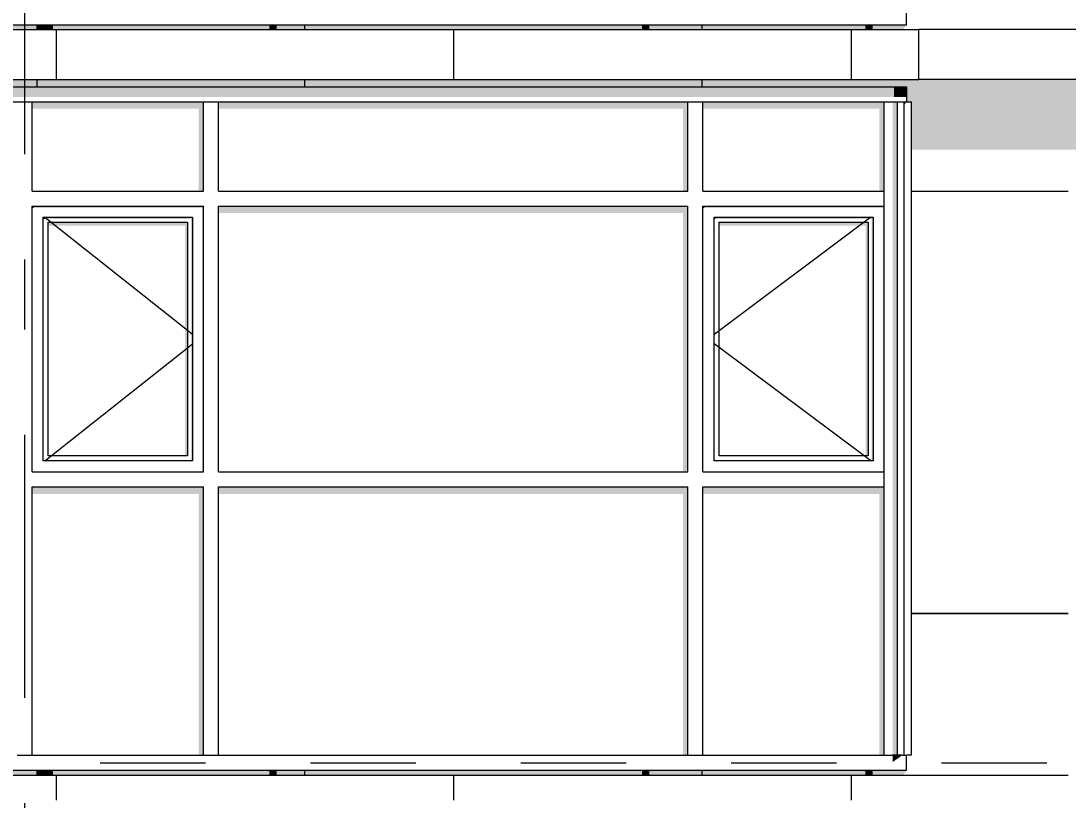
# Model space of a CAD drawing. Header units: millimetres. Extents: x 18162 to 7085488, y 72188 to 247925.
# Drawn here: x 5816994 to 5821209, y 109234 to 112369 of the extents above; entities that cross this region are included whole.
import ezdxf
from ezdxf.enums import TextEntityAlignment as Align

# ---------------------------------------------------------------- set-up
doc = ezdxf.new("R2010")
doc.units = ezdxf.units.MM
doc.header["$MEASUREMENT"] = 0
doc.linetypes.add('Dashed', pattern=[423.333333, 211.666667, -211.666667])
doc.linetypes.add('Double Dashed', pattern=[1093.611073, 529.166651, -211.666656, 141.111112, -211.666656])
for name, color, linetype in [('Finish - Wall', 7, 'Continuous'), ('Interior - Stair & Railing', 7, 'Continuous'), ('Structural - Bearing', 7, 'Continuous'), ('Structural - Grid', 7, 'Continuous')]:
    doc.layers.add(name, color=color, linetype=linetype)
doc.styles.add('GENERATED_STYLE_3', font='', dxfattribs={"width": 0.8})
doc.styles.get('GENERATED_STYLE_3').set_extended_font_data('ISOCPEUR MON')
doc.dimstyles.new('GENERATED_STYLE__19', dxfattribs={"dimtxt": 440.00001, "dimasz": 228, "dimexe": 0.18, "dimexo": 31028.935828, "dimgap": 0, "dimtad": 1, "dimdec": 0, "dimzin": 0, "dimdsep": 46, "dimtxsty": 'GENERATED_STYLE_3', "dimblk": 'ARROWHEAD_2', "dimblk1": 'ARROWHEAD_2', "dimblk2": 'ARROWHEAD_2', "dimcen": 0.09, "dimclrd": 13, "dimclre": 13, "dimclrt": 13, "dimadec": 0, "dimazin": 0, "dimtfac": 1, "dimtdec": 4, "dimtmove": 0, "dimatfit": 3, "dimfxl": 1, "dimtolj": 1, "dimtzin": 0, "dimarcsym": 0})
doc.dimstyles.new('GENERATED_STYLE__20', dxfattribs={"dimtxt": 440.00001, "dimasz": 228, "dimexe": 0.18, "dimexo": 31229.618294, "dimgap": 0, "dimtad": 1, "dimdec": 0, "dimzin": 0, "dimdsep": 46, "dimtxsty": 'GENERATED_STYLE_3', "dimblk": 'ARROWHEAD_2', "dimblk1": 'ARROWHEAD_2', "dimblk2": 'ARROWHEAD_2', "dimcen": 0.09, "dimclrd": 13, "dimclre": 13, "dimclrt": 13, "dimadec": 0, "dimazin": 0, "dimtfac": 1, "dimtdec": 4, "dimtmove": 0, "dimatfit": 3, "dimfxl": 1, "dimtolj": 1, "dimtzin": 0, "dimarcsym": 0})

# ---------------------------------------------------------------- blocks, each defined once
blk = doc.blocks.new('*X2343', base_point=(5785635.3, 106384.1))
at = {"layer": 'Structural - Bearing', "color": 8, "linetype": 'Continuous', "lineweight": 13}
for p, q in [((5818135.3, 112134.1), (5818135.3, 112104.1)), ((5819735.3, 112134.1), (5819735.3, 112104.1)), ((5820578.3, 111684.1), (5820835.3, 111684.1)), ((5820835.3, 111684.1), (5821208.8, 111684.1)), ((5820578.3, 109984.1), (5820835.3, 109984.1)), ((5820835.3, 109984.1), (5820578.3, 109984.1)), ((5821208.8, 109984.1), (5820835.3, 109984.1)), ((5820835.3, 109984.1), (5821208.8, 109984.1))]:
    blk.add_line(p, q, dxfattribs=at)
blk = doc.blocks.new('*X2345', base_point=(5785635.3, 106384.1))
at = {"layer": 'Structural - Bearing', "color": 8, "linetype": 'Continuous', "lineweight": 13}
blk.add_line((5818135.3, 109354.1), (5818135.3, 109334.1), dxfattribs=at)
blk = doc.blocks.new('*X2346', base_point=(5785635.3, 106384.1))
at = {"layer": 'Structural - Bearing', "color": 8, "linetype": 'Continuous', "lineweight": 13}
blk.add_line((5819735.3, 109354.1), (5819735.3, 109334.1), dxfattribs=at)
blk = doc.blocks.new('*X2483', base_point=(5785635.3, 106384.1))
at = {"layer": 'Structural - Bearing', "color": 8, "linetype": 'Continuous', "lineweight": 13}
blk.add_line((5818135.3, 112354.1), (5818135.3, 112334.1), dxfattribs=at)
blk = doc.blocks.new('*X2484', base_point=(5785635.3, 106384.1))
at = {"layer": 'Structural - Bearing', "color": 8, "linetype": 'Continuous', "lineweight": 13}
blk.add_line((5819735.3, 112354.1), (5819735.3, 112334.1), dxfattribs=at)
blk = doc.blocks.new('*X2493', base_point=(5785635.3, 106384.1))
at = {"layer": 'Structural - Bearing', "color": 7, "linetype": 'Continuous', "lineweight": 9}
for p, q in [((5817135.3, 112334.1), (5817135.3, 112134.1)), ((5818735.3, 112334.1), (5818735.3, 112134.1)), ((5820335.3, 112334.1), (5820335.3, 112134.1))]:
    blk.add_line(p, q, dxfattribs=at)
blk = doc.blocks.new('*X2519', base_point=(5785635.3, 106384.1))
at = {"layer": 'Structural - Bearing', "color": 8, "linetype": 'Continuous', "lineweight": 13}
for p, q in [((5817135.3, 109334.1), (5817135.3, 109234.1)), ((5818735.3, 109334.1), (5818735.3, 109234.1)), ((5820335.3, 109334.1), (5820335.3, 109234.1))]:
    blk.add_line(p, q, dxfattribs=at)
blk = doc.blocks.new('*D2594', base_point=(5785635.3, 106384.1))
at = {"color": 12, "linetype": 'Continuous', "lineweight": 35}
for p, q in [((5838328.4, 109420.7), (5838628.4, 109247.5)), ((5838328.4, 109220.7), (5838628.4, 109047.5))]:
    blk.add_line(p, q, dxfattribs=at)
at = {"color": 13, "linetype": 'Continuous', "lineweight": 13}
blk.add_line((5838478.4, 109134.1), (5838478.4, 109334.1), dxfattribs=at)
blk = doc.blocks.new('ARROWHEAD_2')
at = {"color": 0, "linetype": 'Continuous', "lineweight": 0}
for p, q in [((-0.378, -0.655), (0.378, 0.655)), ((0, 0), (-1, 0))]:
    blk.add_line(p, q, dxfattribs=at)
blk = doc.blocks.new('*D2595', base_point=(5785635.3, 106384.1))
at = {"color": 12, "linetype": 'Continuous', "lineweight": 35}
for p, q in [((5838328.4, 112220.7), (5838628.4, 112047.5)), ((5838328.4, 109420.7), (5838628.4, 109247.5))]:
    blk.add_line(p, q, dxfattribs=at)
at = {"color": 13, "linetype": 'Continuous', "lineweight": 13}
for p, q in [((5838703.4, 112134.1), (5837187.8, 112134.1)), ((5838478.4, 109334.1), (5838478.4, 112134.1)), ((5838703.4, 109334.1), (5837187.8, 109334.1)), ((5838478.4, 109134.1), (5838478.4, 109334.1))]:
    blk.add_line(p, q, dxfattribs=at)
at = {"color": 13, "lineweight": 13, "char_height": 440, "attachment_point": 7, "rotation": 90, "style": 'GENERATED_STYLE_3'}
for s, insert in [('\\A1;{\\pql;\\fISOCPEUR MON|b0|i0|c0|p0;\\W0.800000;2,800}', (5838605.9, 110549.6)), ('\\A1;{\\pql;\\fISOCPEUR MON|b0|i0|c0|p0;\\W0.800000;200}', (5838518.1, 109420.8))]:
    blk.add_mtext(s, dxfattribs=dict(at, insert=insert))
blk = doc.blocks.new('*D2596', base_point=(5785635.3, 106384.1))
at = {"color": 13, "linetype": 'Continuous', "lineweight": 13}
for p, q in [((5838478.4, 112334.1), (5838478.4, 115134.1)), ((5838703.4, 112334.1), (5837187.8, 112334.1)), ((5838478.4, 112134.1), (5838478.4, 112334.1))]:
    blk.add_line(p, q, dxfattribs=at)
at = {"color": 12, "linetype": 'Continuous', "lineweight": 35}
for p, q in [((5838328.4, 112420.7), (5838628.4, 112247.5)), ((5838328.4, 112220.7), (5838628.4, 112047.5))]:
    blk.add_line(p, q, dxfattribs=at)
blk = doc.blocks.new('*D2597', base_point=(5785635.3, 106384.1))
at = {"color": 12, "linetype": 'Continuous', "lineweight": 35}
for p, q in [((5838328.4, 115220.7), (5838628.4, 115047.5)), ((5838328.4, 112420.7), (5838628.4, 112247.5))]:
    blk.add_line(p, q, dxfattribs=at)
at = {"color": 13, "linetype": 'Continuous', "lineweight": 13}
for p, q in [((5838703.4, 115134.1), (5837187.8, 115134.1)), ((5838478.4, 112334.1), (5838478.4, 115134.1))]:
    blk.add_line(p, q, dxfattribs=at)
at = {"color": 13, "lineweight": 13, "char_height": 440, "attachment_point": 7, "rotation": 90, "style": 'GENERATED_STYLE_3'}
for s, insert in [('\\A1;{\\pql;\\fISOCPEUR MON|b0|i0|c0|p0;\\W0.800000;2,800}', (5838605.9, 113549.6)), ('\\A1;{\\pql;\\fISOCPEUR MON|b0|i0|c0|p0;\\W0.800000;200}', (5838518.1, 112420.8))]:
    blk.add_mtext(s, dxfattribs=dict(at, insert=insert))
blk = doc.blocks.new('Standard grid marker[376]_3', base_point=(5817008.8, 166384.1))
at = {"layer": 'Structural - Grid', "color": 13, "linetype": 'Double Dashed', "lineweight": 13, "ltscale": 2}
blk.add_line((5817008.8, 165384.1), (5817008.8, 100884.1), dxfattribs=at)
at = {"layer": 'Structural - Grid', "color": 13, "lineweight": 13, "style": 'GENERATED_STYLE_3'}
blk.add_attdef('AC_MarkerText_1', text='', height=500, rotation=360, dxfattribs=at).set_placement((5817008.8, 99534.1), align=Align.TOP_CENTER)

msp = doc.modelspace()

# ---------------------------------------------------------------- hatches: boundary and pattern name
at = {"layer": 'Finish - Wall', "linetype": 'Continuous', "lineweight": 0}
for points in [[(5816258.8, 112104.1), (5816258.8, 112063.4), (5817008.8, 112063.4), (5817008.8, 112104.1)], [(5817008.8, 112104.1), (5817008.8, 112063.4), (5817758.8, 112063.4), (5817758.8, 112104.1)], [(5817758.8, 112104.1), (5817758.8, 112063.4), (5819708.8, 112063.4), (5819708.8, 112104.1)], [(5820508.8, 112104.1), (5819708.8, 112104.1), (5819708.8, 112063.4), (5820508.8, 112063.4)], [(5820508.8, 112104.1), (5820508.8, 112063.4), (5820558.8, 112063.4), (5820558.8, 112104.1)], [(5817038.8, 112015.8), (5817708.8, 112015.8), (5817708.8, 111684.1), (5817728.8, 111684.1), (5817728.8, 112044.1), (5817038.8, 112044.1)], [(5817788.8, 112044.1), (5817788.8, 112015.8), (5819658.8, 112015.8), (5819658.8, 111684.1), (5819678.8, 111684.1), (5819678.8, 112044.1)], [(5819738.8, 112044.1), (5819738.8, 112015.8), (5820448.8, 112015.8), (5820448.8, 111684.1), (5820468.8, 111684.1), (5820468.8, 112044.1)], [(5820502.3, 112044.1), (5820502.3, 111654.1), (5820521.8, 111654.1), (5820521.8, 112044.1)], [(5820548.8, 112044.1), (5820548.8, 112033.4), (5820550, 112031.6), (5820558.8, 112044.1)], [(5817728.8, 111624.1), (5817038.8, 111624.1), (5817045.9, 111617), (5817721.8, 111617)], [(5817045.9, 111617), (5817038.8, 111624.1), (5817038.8, 111617)], [(5817728.8, 111624.1), (5817721.8, 111617), (5817723.8, 111617), (5817723.8, 110559.1), (5817728.8, 110554.1)], [(5817788.8, 111624.1), (5817788.8, 111595.8), (5819658.8, 111595.8), (5819658.8, 110554.1), (5819678.8, 110554.1), (5819678.8, 111624.1)], [(5820468.8, 111624.1), (5819738.8, 111624.1), (5819745.9, 111617), (5820461.8, 111617)], [(5819745.9, 111617), (5819738.8, 111624.1), (5819738.8, 111617)], [(5820468.8, 111624.1), (5820461.8, 111617), (5820463.8, 111617), (5820463.8, 110559.1), (5820468.8, 110554.1)], [(5820521.8, 111654.1), (5820502.3, 111654.1), (5820502.3, 110524.1), (5820521.8, 110524.1)], [(5817090.9, 111572), (5817083.8, 111579.1), (5817083.8, 111572)], [(5817083.8, 111579.1), (5817090.9, 111572), (5817676.8, 111572), (5817683.8, 111579.1)], [(5817676.8, 111572), (5817678.8, 111572), (5817678.8, 110604.1), (5817683.8, 110599.1), (5817683.8, 111579.1)], [(5819790.9, 111572), (5819783.8, 111579.1), (5819783.8, 111572)], [(5819783.8, 111579.1), (5819790.9, 111572), (5820416.8, 111572), (5820423.8, 111579.1)], [(5820416.8, 111572), (5820418.8, 111572), (5820418.8, 110604.1), (5820423.8, 110599.1), (5820423.8, 111579.1)], [(5817663.8, 111559.1), (5817103.8, 111559.1), (5817103.8, 111544.9), (5817653.8, 111544.9), (5817653.8, 110619.1), (5817663.8, 110619.1)], [(5819803.8, 111544.9), (5820393.8, 111544.9), (5820393.8, 110619.1), (5820403.8, 110619.1), (5820403.8, 111559.1), (5819803.8, 111559.1)], [(5817678.8, 110599.1), (5817683.8, 110599.1), (5817678.8, 110604.1)], [(5820418.8, 110599.1), (5820423.8, 110599.1), (5820418.8, 110604.1)], [(5817723.8, 110554.1), (5817728.8, 110554.1), (5817723.8, 110559.1)], [(5820463.8, 110554.1), (5820468.8, 110554.1), (5820463.8, 110559.1)], [(5820521.8, 110524.1), (5820502.3, 110524.1), (5820502.3, 109414.1), (5820521.8, 109414.1)], [(5817038.8, 110494.1), (5817038.8, 110465.8), (5817708.8, 110465.8), (5817708.8, 109414.1), (5817728.8, 109414.1), (5817728.8, 110494.1)], [(5817788.8, 110494.1), (5817788.8, 110465.8), (5819658.8, 110465.8), (5819658.8, 109414.1), (5819678.8, 109414.1), (5819678.8, 110494.1)], [(5819738.8, 110494.1), (5819738.8, 110465.8), (5820448.8, 110465.8), (5820448.8, 109414.1), (5820468.8, 109414.1), (5820468.8, 110494.1)], [(5820502.3, 109386.5), (5820508.8, 109391.1), (5820508.8, 109414.1), (5820502.3, 109414.1)], [(5820541.2, 109414.1), (5820508.8, 109414.1), (5820508.8, 109391.1)]]:
    msp.add_hatch(color=49, dxfattribs=at).paths.add_polyline_path(points)
at = {"layer": 'Interior - Stair & Railing', "linetype": 'Continuous', "lineweight": 0}
for points in [[(5817096.8, 112354.1), (5817096.8, 112334.1), (5817097, 112334.1), (5817097, 112354.1)], [(5817097.5, 112354.1), (5817097, 112354.1), (5817097, 112334.1), (5817097.5, 112334.1)], [(5817097.5, 112354.1), (5817097.5, 112334.1), (5817098.4, 112334.1), (5817098.4, 112354.1)], [(5817099.6, 112354.1), (5817098.4, 112354.1), (5817098.4, 112334.1), (5817099.6, 112334.1)], [(5817101.1, 112354.1), (5817099.6, 112354.1), (5817099.6, 112334.1), (5817101.1, 112334.1)], [(5817102.8, 112354.1), (5817101.1, 112354.1), (5817101.1, 112334.1), (5817102.8, 112334.1)], [(5817104.7, 112354.1), (5817102.8, 112354.1), (5817102.8, 112334.1), (5817104.7, 112334.1)], [(5817106.7, 112354.1), (5817104.7, 112354.1), (5817104.7, 112334.1), (5817106.7, 112334.1)], [(5817108.8, 112354.1), (5817106.7, 112354.1), (5817106.7, 112334.1), (5817108.8, 112334.1)], [(5817110.9, 112354.1), (5817108.8, 112354.1), (5817108.8, 112334.1), (5817110.9, 112334.1)], [(5817112.9, 112354.1), (5817110.9, 112354.1), (5817110.9, 112334.1), (5817112.9, 112334.1)], [(5817114.8, 112354.1), (5817112.9, 112354.1), (5817112.9, 112334.1), (5817114.8, 112334.1)], [(5817116.5, 112354.1), (5817114.8, 112354.1), (5817114.8, 112334.1), (5817116.5, 112334.1)], [(5817118, 112354.1), (5817116.5, 112354.1), (5817116.5, 112334.1), (5817118, 112334.1)], [(5817119.2, 112354.1), (5817118, 112354.1), (5817118, 112334.1), (5817119.2, 112334.1)], [(5817119.2, 112354.1), (5817119.2, 112334.1), (5817120.1, 112334.1), (5817120.1, 112354.1)], [(5817120.6, 112354.1), (5817120.1, 112354.1), (5817120.1, 112334.1), (5817120.6, 112334.1)], [(5817120.6, 112354.1), (5817120.6, 112334.1), (5817120.8, 112334.1), (5817120.8, 112354.1)], [(5817996.8, 112354.1), (5817996.8, 112334.1), (5817997, 112334.1), (5817997, 112354.1)], [(5817997.5, 112354.1), (5817997, 112354.1), (5817997, 112334.1), (5817997.5, 112334.1)], [(5817997.5, 112354.1), (5817997.5, 112334.1), (5817998.4, 112334.1), (5817998.4, 112354.1)], [(5817999.6, 112354.1), (5817998.4, 112354.1), (5817998.4, 112334.1), (5817999.6, 112334.1)], [(5818001.1, 112354.1), (5817999.6, 112354.1), (5817999.6, 112334.1), (5818001.1, 112334.1)], [(5818002.8, 112354.1), (5818001.1, 112354.1), (5818001.1, 112334.1), (5818002.8, 112334.1)], [(5818004.7, 112354.1), (5818002.8, 112354.1), (5818002.8, 112334.1), (5818004.7, 112334.1)], [(5818006.7, 112354.1), (5818004.7, 112354.1), (5818004.7, 112334.1), (5818006.7, 112334.1)], [(5818008.8, 112354.1), (5818006.7, 112354.1), (5818006.7, 112334.1), (5818008.8, 112334.1)], [(5818010.9, 112354.1), (5818008.8, 112354.1), (5818008.8, 112334.1), (5818010.9, 112334.1)], [(5818012.9, 112354.1), (5818010.9, 112354.1), (5818010.9, 112334.1), (5818012.9, 112334.1)], [(5818014.8, 112354.1), (5818012.9, 112354.1), (5818012.9, 112334.1), (5818014.8, 112334.1)], [(5818016.5, 112354.1), (5818014.8, 112354.1), (5818014.8, 112334.1), (5818016.5, 112334.1)], [(5818018, 112354.1), (5818016.5, 112354.1), (5818016.5, 112334.1), (5818018, 112334.1)], [(5818019.2, 112354.1), (5818018, 112354.1), (5818018, 112334.1), (5818019.2, 112334.1)], [(5818019.2, 112354.1), (5818019.2, 112334.1), (5818020.1, 112334.1), (5818020.1, 112354.1)], [(5818020.1, 112334.1), (5818020.6, 112334.1), (5818020.6, 112354.1), (5818020.1, 112354.1)], [(5818020.6, 112354.1), (5818020.6, 112334.1), (5818020.8, 112334.1), (5818020.8, 112354.1)], [(5819496.8, 112354.1), (5819496.8, 112334.1), (5819497, 112334.1), (5819497, 112354.1)], [(5819497.5, 112354.1), (5819497, 112354.1), (5819497, 112334.1), (5819497.5, 112334.1)], [(5819498.4, 112354.1), (5819497.5, 112354.1), (5819497.5, 112334.1), (5819498.4, 112334.1)], [(5819499.6, 112354.1), (5819498.4, 112354.1), (5819498.4, 112334.1), (5819499.6, 112334.1)], [(5819501.1, 112354.1), (5819499.6, 112354.1), (5819499.6, 112334.1), (5819501.1, 112334.1)], [(5819502.8, 112354.1), (5819501.1, 112354.1), (5819501.1, 112334.1), (5819502.8, 112334.1)], [(5819504.7, 112354.1), (5819502.8, 112354.1), (5819502.8, 112334.1), (5819504.7, 112334.1)], [(5819506.7, 112354.1), (5819504.7, 112354.1), (5819504.7, 112334.1), (5819506.7, 112334.1)], [(5819508.8, 112354.1), (5819506.7, 112354.1), (5819506.7, 112334.1), (5819508.8, 112334.1)], [(5819510.9, 112354.1), (5819508.8, 112354.1), (5819508.8, 112334.1), (5819510.9, 112334.1)], [(5819512.9, 112354.1), (5819510.9, 112354.1), (5819510.9, 112334.1), (5819512.9, 112334.1)], [(5819514.8, 112354.1), (5819512.9, 112354.1), (5819512.9, 112334.1), (5819514.8, 112334.1)], [(5819516.5, 112354.1), (5819514.8, 112354.1), (5819514.8, 112334.1), (5819516.5, 112334.1)], [(5819518, 112354.1), (5819516.5, 112354.1), (5819516.5, 112334.1), (5819518, 112334.1)], [(5819519.2, 112354.1), (5819518, 112354.1), (5819518, 112334.1), (5819519.2, 112334.1)], [(5819519.2, 112354.1), (5819519.2, 112334.1), (5819520.1, 112334.1), (5819520.1, 112354.1)], [(5819520.6, 112354.1), (5819520.1, 112354.1), (5819520.1, 112334.1), (5819520.6, 112334.1)], [(5819520.6, 112354.1), (5819520.6, 112334.1), (5819520.8, 112334.1), (5819520.8, 112354.1)], [(5820396.8, 112354.1), (5820396.8, 112334.1), (5820397, 112334.1), (5820397, 112354.1)], [(5820397.5, 112354.1), (5820397, 112354.1), (5820397, 112334.1), (5820397.5, 112334.1)], [(5820398.4, 112354.1), (5820397.5, 112354.1), (5820397.5, 112334.1), (5820398.4, 112334.1)], [(5820399.6, 112354.1), (5820398.4, 112354.1), (5820398.4, 112334.1), (5820399.6, 112334.1)], [(5820401.1, 112354.1), (5820399.6, 112354.1), (5820399.6, 112334.1), (5820401.1, 112334.1)], [(5820402.8, 112354.1), (5820401.1, 112354.1), (5820401.1, 112334.1), (5820402.8, 112334.1)], [(5820404.7, 112354.1), (5820402.8, 112354.1), (5820402.8, 112334.1), (5820404.7, 112334.1)], [(5820406.7, 112354.1), (5820404.7, 112354.1), (5820404.7, 112334.1), (5820406.7, 112334.1)], [(5820408.8, 112354.1), (5820406.7, 112354.1), (5820406.7, 112334.1), (5820408.8, 112334.1)], [(5820410.9, 112354.1), (5820408.8, 112354.1), (5820408.8, 112334.1), (5820410.9, 112334.1)], [(5820412.9, 112354.1), (5820410.9, 112354.1), (5820410.9, 112334.1), (5820412.9, 112334.1)], [(5820414.8, 112354.1), (5820412.9, 112354.1), (5820412.9, 112334.1), (5820414.8, 112334.1)], [(5820416.5, 112354.1), (5820414.8, 112354.1), (5820414.8, 112334.1), (5820416.5, 112334.1)], [(5820418, 112354.1), (5820416.5, 112354.1), (5820416.5, 112334.1), (5820418, 112334.1)], [(5820419.2, 112354.1), (5820418, 112354.1), (5820418, 112334.1), (5820419.2, 112334.1)], [(5820419.2, 112354.1), (5820419.2, 112334.1), (5820420.1, 112334.1), (5820420.1, 112354.1)], [(5820420.6, 112354.1), (5820420.1, 112354.1), (5820420.1, 112334.1), (5820420.6, 112334.1)], [(5820420.6, 112354.1), (5820420.6, 112334.1), (5820420.8, 112334.1), (5820420.8, 112354.1)], [(5817097, 109354.1), (5817096.8, 109354.1), (5817096.8, 109334.1), (5817097, 109334.1)], [(5817097.5, 109354.1), (5817097, 109354.1), (5817097, 109334.1), (5817097.5, 109334.1)], [(5817098.4, 109354.1), (5817097.5, 109354.1), (5817097.5, 109334.1), (5817098.4, 109334.1)], [(5817099.6, 109354.1), (5817098.4, 109354.1), (5817098.4, 109334.1), (5817099.6, 109334.1)], [(5817101.1, 109354.1), (5817099.6, 109354.1), (5817099.6, 109334.1), (5817101.1, 109334.1)], [(5817102.8, 109354.1), (5817101.1, 109354.1), (5817101.1, 109334.1), (5817102.8, 109334.1)], [(5817104.7, 109354.1), (5817102.8, 109354.1), (5817102.8, 109334.1), (5817104.7, 109334.1)], [(5817106.7, 109354.1), (5817104.7, 109354.1), (5817104.7, 109334.1), (5817106.7, 109334.1)], [(5817108.8, 109354.1), (5817106.7, 109354.1), (5817106.7, 109334.1), (5817108.8, 109334.1)], [(5817110.9, 109354.1), (5817108.8, 109354.1), (5817108.8, 109334.1), (5817110.9, 109334.1)], [(5817112.9, 109354.1), (5817110.9, 109354.1), (5817110.9, 109334.1), (5817112.9, 109334.1)], [(5817114.8, 109354.1), (5817112.9, 109354.1), (5817112.9, 109334.1), (5817114.8, 109334.1)], [(5817116.5, 109354.1), (5817114.8, 109354.1), (5817114.8, 109334.1), (5817116.5, 109334.1)], [(5817118, 109354.1), (5817116.5, 109354.1), (5817116.5, 109334.1), (5817118, 109334.1)], [(5817119.2, 109354.1), (5817118, 109354.1), (5817118, 109334.1), (5817119.2, 109334.1)], [(5817120.1, 109354.1), (5817119.2, 109354.1), (5817119.2, 109334.1), (5817120.1, 109334.1)], [(5817120.6, 109354.1), (5817120.1, 109354.1), (5817120.1, 109334.1), (5817120.6, 109334.1)], [(5817120.6, 109334.1), (5817120.8, 109334.1), (5817120.8, 109354.1), (5817120.6, 109354.1)], [(5817997, 109354.1), (5817996.8, 109354.1), (5817996.8, 109334.1), (5817997, 109334.1)], [(5817997.5, 109354.1), (5817997, 109354.1), (5817997, 109334.1), (5817997.5, 109334.1)], [(5817998.4, 109354.1), (5817997.5, 109354.1), (5817997.5, 109334.1), (5817998.4, 109334.1)], [(5817999.6, 109354.1), (5817998.4, 109354.1), (5817998.4, 109334.1), (5817999.6, 109334.1)], [(5818001.1, 109354.1), (5817999.6, 109354.1), (5817999.6, 109334.1), (5818001.1, 109334.1)], [(5818002.8, 109354.1), (5818001.1, 109354.1), (5818001.1, 109334.1), (5818002.8, 109334.1)], [(5818004.7, 109354.1), (5818002.8, 109354.1), (5818002.8, 109334.1), (5818004.7, 109334.1)], [(5818006.7, 109354.1), (5818004.7, 109354.1), (5818004.7, 109334.1), (5818006.7, 109334.1)], [(5818008.8, 109354.1), (5818006.7, 109354.1), (5818006.7, 109334.1), (5818008.8, 109334.1)], [(5818010.9, 109354.1), (5818008.8, 109354.1), (5818008.8, 109334.1), (5818010.9, 109334.1)], [(5818010.9, 109354.1), (5818010.9, 109334.1), (5818012.9, 109334.1), (5818012.9, 109354.1)], [(5818014.8, 109354.1), (5818012.9, 109354.1), (5818012.9, 109334.1), (5818014.8, 109334.1)], [(5818016.5, 109354.1), (5818014.8, 109354.1), (5818014.8, 109334.1), (5818016.5, 109334.1)], [(5818018, 109354.1), (5818016.5, 109354.1), (5818016.5, 109334.1), (5818018, 109334.1)], [(5818019.2, 109354.1), (5818018, 109354.1), (5818018, 109334.1), (5818019.2, 109334.1)], [(5818020.1, 109354.1), (5818019.2, 109354.1), (5818019.2, 109334.1), (5818020.1, 109334.1)], [(5818020.6, 109354.1), (5818020.1, 109354.1), (5818020.1, 109334.1), (5818020.6, 109334.1)], [(5818020.8, 109354.1), (5818020.6, 109354.1), (5818020.6, 109334.1), (5818020.8, 109334.1)], [(5819497, 109354.1), (5819496.8, 109354.1), (5819496.8, 109334.1), (5819497, 109334.1)], [(5819497.5, 109354.1), (5819497, 109354.1), (5819497, 109334.1), (5819497.5, 109334.1)], [(5819498.4, 109354.1), (5819497.5, 109354.1), (5819497.5, 109334.1), (5819498.4, 109334.1)], [(5819499.6, 109354.1), (5819498.4, 109354.1), (5819498.4, 109334.1), (5819499.6, 109334.1)], [(5819501.1, 109354.1), (5819499.6, 109354.1), (5819499.6, 109334.1), (5819501.1, 109334.1)], [(5819502.8, 109354.1), (5819501.1, 109354.1), (5819501.1, 109334.1), (5819502.8, 109334.1)], [(5819504.7, 109354.1), (5819502.8, 109354.1), (5819502.8, 109334.1), (5819504.7, 109334.1)], [(5819506.7, 109354.1), (5819504.7, 109354.1), (5819504.7, 109334.1), (5819506.7, 109334.1)], [(5819508.8, 109354.1), (5819506.7, 109354.1), (5819506.7, 109334.1), (5819508.8, 109334.1)], [(5819510.9, 109354.1), (5819508.8, 109354.1), (5819508.8, 109334.1), (5819510.9, 109334.1)], [(5819512.9, 109354.1), (5819510.9, 109354.1), (5819510.9, 109334.1), (5819512.9, 109334.1)], [(5819514.8, 109354.1), (5819512.9, 109354.1), (5819512.9, 109334.1), (5819514.8, 109334.1)], [(5819516.5, 109354.1), (5819514.8, 109354.1), (5819514.8, 109334.1), (5819516.5, 109334.1)], [(5819518, 109354.1), (5819516.5, 109354.1), (5819516.5, 109334.1), (5819518, 109334.1)], [(5819519.2, 109354.1), (5819518, 109354.1), (5819518, 109334.1), (5819519.2, 109334.1)], [(5819520.1, 109354.1), (5819519.2, 109354.1), (5819519.2, 109334.1), (5819520.1, 109334.1)], [(5819520.1, 109334.1), (5819520.6, 109334.1), (5819520.6, 109354.1), (5819520.1, 109354.1)], [(5819520.8, 109354.1), (5819520.6, 109354.1), (5819520.6, 109334.1), (5819520.8, 109334.1)], [(5820397, 109354.1), (5820396.8, 109354.1), (5820396.8, 109334.1), (5820397, 109334.1)], [(5820397.5, 109354.1), (5820397, 109354.1), (5820397, 109334.1), (5820397.5, 109334.1)], [(5820398.4, 109354.1), (5820397.5, 109354.1), (5820397.5, 109334.1), (5820398.4, 109334.1)], [(5820399.6, 109354.1), (5820398.4, 109354.1), (5820398.4, 109334.1), (5820399.6, 109334.1)], [(5820401.1, 109354.1), (5820399.6, 109354.1), (5820399.6, 109334.1), (5820401.1, 109334.1)], [(5820402.8, 109354.1), (5820401.1, 109354.1), (5820401.1, 109334.1), (5820402.8, 109334.1)], [(5820404.7, 109354.1), (5820402.8, 109354.1), (5820402.8, 109334.1), (5820404.7, 109334.1)], [(5820406.7, 109354.1), (5820404.7, 109354.1), (5820404.7, 109334.1), (5820406.7, 109334.1)], [(5820408.8, 109354.1), (5820406.7, 109354.1), (5820406.7, 109334.1), (5820408.8, 109334.1)], [(5820410.9, 109354.1), (5820408.8, 109354.1), (5820408.8, 109334.1), (5820410.9, 109334.1)], [(5820412.9, 109354.1), (5820410.9, 109354.1), (5820410.9, 109334.1), (5820412.9, 109334.1)], [(5820414.8, 109354.1), (5820412.9, 109354.1), (5820412.9, 109334.1), (5820414.8, 109334.1)], [(5820416.5, 109354.1), (5820414.8, 109354.1), (5820414.8, 109334.1), (5820416.5, 109334.1)], [(5820418, 109354.1), (5820416.5, 109354.1), (5820416.5, 109334.1), (5820418, 109334.1)], [(5820419.2, 109354.1), (5820418, 109354.1), (5820418, 109334.1), (5820419.2, 109334.1)], [(5820420.1, 109354.1), (5820419.2, 109354.1), (5820419.2, 109334.1), (5820420.1, 109334.1)], [(5820420.6, 109354.1), (5820420.1, 109354.1), (5820420.1, 109334.1), (5820420.6, 109334.1)], [(5820420.8, 109354.1), (5820420.6, 109354.1), (5820420.6, 109334.1), (5820420.8, 109334.1)]]:
    msp.add_hatch(color=49, dxfattribs=at).paths.add_polyline_path(points)
at = {"layer": 'Structural - Bearing', "linetype": 'Continuous', "lineweight": 9}
h = msp.add_hatch(dxfattribs=at)
h.set_pattern_fill('Grid_100x100_0003', style=0, pattern_type=2)
h.set_pattern_definition([(0, (5785635.3, 106384.1), (0, 1000), []), (90, (5785635.3, 106384.1), (-1000, 0), [])])
h.paths.add_polyline_path([(5816958.8, 112334.1), (5817058.8, 112334.1), (5817058.8, 112354.1), (5817008.8, 112354.1), (5816958.8, 112354.1)])
at = {"layer": 'Structural - Bearing', "linetype": 'Continuous', "lineweight": 0}
for points in [[(5816958.8, 112334.1), (5817058.8, 112334.1), (5817058.8, 112354.1), (5817008.8, 112354.1), (5816958.8, 112354.1)], [(5817058.8, 112354.1), (5817058.8, 112334.1), (5817096.8, 112334.1), (5817096.8, 112354.1)], [(5817120.8, 112334.1), (5817996.8, 112334.1), (5817996.8, 112354.1), (5817120.8, 112354.1)], [(5819496.8, 112354.1), (5818020.8, 112354.1), (5818020.8, 112334.1), (5819496.8, 112334.1)], [(5820396.8, 112354.1), (5819520.8, 112354.1), (5819520.8, 112334.1), (5820396.8, 112334.1)], [(5820420.8, 112354.1), (5820420.8, 112334.1), (5820544.7, 112334.1), (5820558.8, 112354.1)], [(5817058.8, 112134.1), (5817058.8, 112104.1), (5820558.8, 112104.1), (5820558.8, 112044.1), (5820578.3, 112044.1), (5820578.3, 111851.2), (5825563.8, 111851.2), (5825563.8, 111715.6), (5825576.4, 111703), (5825576.4, 111684.1), (5825908.8, 111684.1), (5825908.8, 109984.1), (5825563.8, 109984.1), (5825563.8, 109845.6), (5825576.4, 109833), (5825576.4, 109803.4), (5825563.8, 109785.6), (5825563.8, 109284.1), (5826808.8, 109284.1), (5826808.8, 109334.1), (5826996.8, 109334.1), (5826996.8, 109354.1), (5826858.8, 109354.1), (5826858.8, 109414.1), (5826846.4, 109414.1), (5826846.4, 112044.1), (5826858.8, 112044.1), (5826858.8, 112104.1), (5830058.8, 112104.1), (5830058.8, 112044.1), (5830071.2, 112044.1), (5830071.2, 111851.2), (5832063.8, 111851.2), (5832063.8, 111715.6), (5832076.4, 111703), (5832076.4, 111684.1), (5832408.8, 111684.1), (5832408.8, 109984.1), (5832063.8, 109984.1), (5832063.8, 109845.6), (5832076.4, 109833), (5832076.4, 109803.4), (5832063.8, 109785.6), (5832063.8, 109284.1), (5833308.8, 109284.1), (5833308.8, 109334.1), (5833496.8, 109334.1), (5833496.8, 109354.1), (5833358.8, 109354.1), (5833358.8, 109414.1), (5833346.4, 109414.1), (5833346.4, 112044.1), (5833358.8, 112044.1), (5833358.8, 112104.1), (5836558.8, 112104.1), (5836558.8, 112044.1), (5836571.2, 112044.1), (5836571.2, 111850.3), (5836858.1, 111850.3), (5836858.8, 111851.2), (5836858.8, 112134.1), (5835838.8, 112134.1), (5833308.8, 112134.1), (5833308.8, 112284.1), (5833308.4, 112284.1), (5833308.4, 112134.1), (5829612.7, 112134.1), (5826808.8, 112134.1), (5826808.8, 112284.1), (5826808.4, 112284.1), (5826808.4, 112134.1), (5819816.7, 112134.1)], [(5816958.8, 112104.1), (5817008.8, 112104.1), (5817058.8, 112104.1), (5817058.8, 112134.1), (5816958.8, 112134.1)], [(5816958.8, 109334.1), (5817058.8, 109334.1), (5817058.8, 109354.1), (5817008.8, 109354.1), (5816958.8, 109354.1)], [(5817096.8, 109354.1), (5817058.8, 109354.1), (5817058.8, 109334.1), (5817096.8, 109334.1)], [(5817996.8, 109354.1), (5817120.8, 109354.1), (5817120.8, 109334.1), (5817996.8, 109334.1)], [(5819496.8, 109354.1), (5818020.8, 109354.1), (5818020.8, 109334.1), (5819496.8, 109334.1)], [(5820396.8, 109354.1), (5819520.8, 109354.1), (5819520.8, 109334.1), (5820396.8, 109334.1)], [(5820420.8, 109354.1), (5820420.8, 109334.1), (5820544.7, 109334.1), (5820558.8, 109354.1)]]:
    msp.add_hatch(color=49, dxfattribs=at).paths.add_polyline_path(points)
at = {"layer": 'Structural - Bearing', "linetype": 'Continuous', "lineweight": 9}
h = msp.add_hatch(dxfattribs=at)
h.set_pattern_fill('Grid_100x100_0003', style=0, pattern_type=2)
h.set_pattern_definition([(0, (5785635.3, 106384.1), (0, 1000), []), (90, (5785635.3, 106384.1), (-1000, 0), [])])
h.paths.add_polyline_path([(5816958.8, 112104.1), (5817008.8, 112104.1), (5817058.8, 112104.1), (5817058.8, 112134.1), (5816958.8, 112134.1)])
h = msp.add_hatch(dxfattribs=at)
h.set_pattern_fill('Grid_100x100_0003', style=0, pattern_type=2)
h.set_pattern_definition([(0, (5785635.3, 106384.1), (0, 1000), []), (90, (5785635.3, 106384.1), (-1000, 0), [])])
h.paths.add_polyline_path([(5816958.8, 109334.1), (5817058.8, 109334.1), (5817058.8, 109354.1), (5817008.8, 109354.1), (5816958.8, 109354.1)])

# ---------------------------------------------------------------- linework, layer by layer
at = {"color": 8, "linetype": 'Dashed', "lineweight": 13, "ltscale": 2}
msp.add_line((5800379.4, 109384.1), (5841359.8, 109384.1), dxfattribs=at)
at = {"layer": 'Finish - Wall', "color": 7, "linetype": 'Continuous', "lineweight": 9}
for p, q in [((5820558.8, 112354.1), (5820558.8, 112414.1)), ((5816258.8, 112354.1), (5817008.8, 112354.1)), ((5817008.8, 112354.1), (5817758.8, 112354.1)), ((5817758.8, 112354.1), (5819708.8, 112354.1)), ((5819708.8, 112354.1), (5820508.8, 112354.1)), ((5820508.8, 112354.1), (5820558.8, 112354.1)), ((5816258.8, 112104.1), (5817008.8, 112104.1)), ((5817008.8, 112104.1), (5817758.8, 112104.1)), ((5817758.8, 112104.1), (5819708.8, 112104.1)), ((5819708.8, 112104.1), (5820508.8, 112104.1)), ((5820508.8, 112104.1), (5820558.8, 112104.1)), ((5820558.8, 112104.1), (5820558.8, 112044.1)), ((5816258.8, 112044.1), (5817008.8, 112044.1)), ((5817008.8, 112044.1), (5817758.8, 112044.1)), ((5817038.8, 111684.1), (5817038.8, 112044.1)), ((5817728.8, 111684.1), (5817728.8, 112044.1)), ((5817758.8, 112044.1), (5819708.8, 112044.1)), ((5817788.8, 111684.1), (5817788.8, 112044.1)), ((5819678.8, 111684.1), (5819678.8, 112044.1)), ((5819708.8, 112044.1), (5820508.8, 112044.1)), ((5819738.8, 111684.1), (5819738.8, 112044.1)), ((5820468.8, 111684.1), (5820468.8, 112044.1)), ((5820502.3, 112044.1), (5820521.8, 112044.1)), ((5820508.8, 112044.1), (5820558.8, 112044.1)), ((5820521.8, 112044.1), (5820541.2, 112044.1)), ((5820521.8, 111654.1), (5820521.8, 112044.1)), ((5820548.8, 111654.1), (5820548.8, 112044.1)), ((5820558.8, 112044.1), (5820578.3, 112044.1)), ((5820578.3, 111654.1), (5820578.3, 112044.1)), ((5817038.8, 111684.1), (5817728.8, 111684.1)), ((5817788.8, 111684.1), (5819678.8, 111684.1)), ((5819738.8, 111684.1), (5820468.8, 111684.1)), ((5820468.8, 111654.1), (5820468.8, 111684.1)), ((5817038.8, 110554.1), (5817038.8, 111624.1)), ((5817038.8, 111624.1), (5817728.8, 111624.1)), ((5817728.8, 110554.1), (5817728.8, 111624.1)), ((5817788.8, 110554.1), (5817788.8, 111624.1)), ((5817788.8, 111624.1), (5819678.8, 111624.1)), ((5819678.8, 110554.1), (5819678.8, 111624.1)), ((5819738.8, 110554.1), (5819738.8, 111624.1)), ((5819738.8, 111624.1), (5820468.8, 111624.1)), ((5820468.8, 111624.1), (5820468.8, 111654.1)), ((5820468.8, 110554.1), (5820468.8, 111624.1)), ((5820521.8, 110524.1), (5820521.8, 111654.1)), ((5820548.8, 110524.1), (5820548.8, 111654.1)), ((5820578.3, 110524.1), (5820578.3, 111654.1)), ((5817083.8, 110599.1), (5817083.8, 111579.1)), ((5817083.8, 111579.1), (5817683.8, 111579.1)), ((5817090.4, 111579.1), (5817115.6, 111559.1)), ((5817683.8, 111579.1), (5817683.8, 110599.1)), ((5819783.8, 110599.1), (5819783.8, 111579.1)), ((5819783.8, 111579.1), (5820423.8, 111579.1)), ((5820415.3, 111579.1), (5820388.5, 111559.1)), ((5820423.8, 111579.1), (5820423.8, 110599.1)), ((5817103.8, 111559.1), (5817663.8, 111559.1)), ((5817103.8, 110619.1), (5817103.8, 111559.1)), ((5817115.6, 111559.1), (5817663.8, 111124.7)), ((5817663.8, 111559.1), (5817663.8, 110619.1)), ((5819803.8, 111559.1), (5820403.8, 111559.1)), ((5820388.5, 111559.1), (5819803.8, 111122.7)), ((5819803.8, 110619.1), (5819803.8, 111559.1)), ((5820403.8, 111559.1), (5820403.8, 110619.1)), ((5817663.8, 111124.7), (5817683.8, 111108.9)), ((5819803.8, 111122.7), (5819783.8, 111107.7)), ((5817663.8, 111053.4), (5817683.8, 111069.3)), ((5819803.8, 111055.5), (5819783.8, 111070.4)), ((5817115.6, 110619.1), (5817663.8, 111053.4)), ((5820388.5, 110619.1), (5819803.8, 111055.5)), ((5817090.4, 110599.1), (5817115.6, 110619.1)), ((5817663.8, 110619.1), (5817103.8, 110619.1)), ((5820403.8, 110619.1), (5819803.8, 110619.1)), ((5820415.3, 110599.1), (5820388.5, 110619.1)), ((5817683.8, 110599.1), (5817083.8, 110599.1)), ((5820423.8, 110599.1), (5819783.8, 110599.1)), ((5817038.8, 110554.1), (5817728.8, 110554.1)), ((5817788.8, 110554.1), (5819678.8, 110554.1)), ((5819738.8, 110554.1), (5820468.8, 110554.1)), ((5820468.8, 110524.1), (5820468.8, 110554.1)), ((5820468.8, 110494.1), (5820468.8, 110524.1)), ((5820521.8, 109414.1), (5820521.8, 110524.1)), ((5820548.8, 109414.1), (5820548.8, 110524.1)), ((5820578.3, 109414.1), (5820578.3, 110524.1)), ((5817038.8, 109414.1), (5817038.8, 110494.1)), ((5817038.8, 110494.1), (5817728.8, 110494.1)), ((5817728.8, 109414.1), (5817728.8, 110494.1)), ((5817788.8, 109414.1), (5817788.8, 110494.1)), ((5817788.8, 110494.1), (5819678.8, 110494.1)), ((5819678.8, 109414.1), (5819678.8, 110494.1)), ((5819738.8, 109414.1), (5819738.8, 110494.1)), ((5819738.8, 110494.1), (5820468.8, 110494.1)), ((5820468.8, 109414.1), (5820468.8, 110494.1)), ((5816978.8, 109414.1), (5817008.8, 109414.1)), ((5817008.8, 109414.1), (5817038.8, 109414.1)), ((5817038.8, 109414.1), (5817728.8, 109414.1)), ((5817728.8, 109414.1), (5817758.8, 109414.1)), ((5817758.8, 109414.1), (5817788.8, 109414.1)), ((5817788.8, 109414.1), (5819678.8, 109414.1)), ((5819678.8, 109414.1), (5819708.8, 109414.1)), ((5819708.8, 109414.1), (5819738.8, 109414.1)), ((5819738.8, 109414.1), (5820468.8, 109414.1)), ((5820468.8, 109414.1), (5820502.3, 109414.1)), ((5820521.8, 109414.1), (5820502.3, 109414.1)), ((5820541.2, 109414.1), (5820521.8, 109414.1)), ((5820541.2, 109414.1), (5820548.8, 109414.1)), ((5820548.8, 109414.1), (5820558.8, 109414.1)), ((5820558.8, 109354.1), (5820558.8, 109414.1)), ((5820578.3, 109414.1), (5820558.8, 109414.1)), ((5816258.8, 109354.1), (5817008.8, 109354.1)), ((5817008.8, 109354.1), (5817758.8, 109354.1)), ((5817758.8, 109354.1), (5819708.8, 109354.1)), ((5819708.8, 109354.1), (5820508.8, 109354.1)), ((5820508.8, 109354.1), (5820558.8, 109354.1))]:
    msp.add_line(p, q, dxfattribs=at)
at = {"layer": 'Interior - Stair & Railing', "color": 7, "linetype": 'Continuous', "lineweight": 9}
for p, q in [((5817096.8, 112334.1), (5817096.8, 112354.1)), ((5817120.8, 112334.1), (5817120.8, 112354.1)), ((5817996.8, 112334.1), (5817996.8, 112354.1)), ((5818020.8, 112334.1), (5818020.8, 112354.1)), ((5819496.8, 112334.1), (5819496.8, 112354.1)), ((5819520.8, 112334.1), (5819520.8, 112354.1)), ((5820396.8, 112334.1), (5820396.8, 112354.1)), ((5820420.8, 112334.1), (5820420.8, 112354.1)), ((5817096.8, 109334.1), (5817096.8, 109354.1)), ((5817120.8, 109334.1), (5817120.8, 109354.1)), ((5817996.8, 109334.1), (5817996.8, 109354.1)), ((5818020.8, 109334.1), (5818020.8, 109354.1)), ((5819496.8, 109334.1), (5819496.8, 109354.1)), ((5819520.8, 109334.1), (5819520.8, 109354.1)), ((5820396.8, 109334.1), (5820396.8, 109354.1)), ((5820420.8, 109334.1), (5820420.8, 109354.1))]:
    msp.add_line(p, q, dxfattribs=at)
at = {"layer": 'Structural - Bearing', "color": 7, "linetype": 'Continuous', "lineweight": 13}
for p, q in [((5813408.8, 112334.1), (5820608.8, 112334.1)), ((5817058.8, 112334.1), (5817058.8, 112354.1)), ((5826808.4, 112334.1), (5820608.8, 112334.1)), ((5820608.8, 112134.1), (5820608.8, 112334.1)), ((5813408.8, 112134.1), (5820608.8, 112134.1)), ((5817058.8, 112104.1), (5817058.8, 112134.1)), ((5826808.4, 112134.1), (5820608.8, 112134.1)), ((5817058.8, 109334.1), (5817058.8, 109354.1)), ((5816408.8, 109334.1), (5821208.8, 109334.1))]:
    msp.add_line(p, q, dxfattribs=at)

# ---------------------------------------------------------------- block references
at = {"layer": 'Structural - Bearing', "lineweight": 0}
for name in ['*X2493', '*X2483', '*X2484', '*X2343', '*X2345', '*X2346', '*X2519']:
    msp.add_blockref(name, (5785635.3, 106384.1), dxfattribs=at)
at = {"layer": 'Structural - Grid', "color": 13, "linetype": 'Continuous', "lineweight": 13}
msp.add_blockref('Standard grid marker[376]_3', (5817008.8, 166384.1), dxfattribs=at)

# ---------------------------------------------------------------- dimensions: what is measured, and where the dimension line sits
at = {"color": 13, "linetype": 'Continuous', "lineweight": 13}
for base, p1, p2, dimstyle, picture, middle in [((5838478.4, 115134.1), (5805383.5, 112334.1), (5805483.8, 115134.1), 'GENERATED_STYLE__19', '*D2597', (5838170.4, 114286.7)), ((5838478.4, 112334.1), (5805383.5, 112134.1), (5805383.5, 112334.1), 'GENERATED_STYLE__20', '*D2596', (5838170.4, 112923)), ((5838478.4, 112134.1), (5805483.8, 109334.1), (5805383.5, 112134.1), 'GENERATED_STYLE__20', '*D2595', (5838170.4, 111286.7)), ((5838478.4, 109334.1), (5805483.8, 109134.1), (5805483.8, 109334.1), 'GENERATED_STYLE__19', '*D2594', (5838170.4, 109923))]:
    dim = msp.add_linear_dim(base=base, p1=p1, p2=p2, angle=90, dimstyle=dimstyle, dxfattribs=at)
    dim.commit()
    dim.dimension.update_dxf_attribs({"geometry": picture, "text_midpoint": middle, "dimtype": 160, "text_rotation": 90})

doc.saveas('drawing.dxf')
